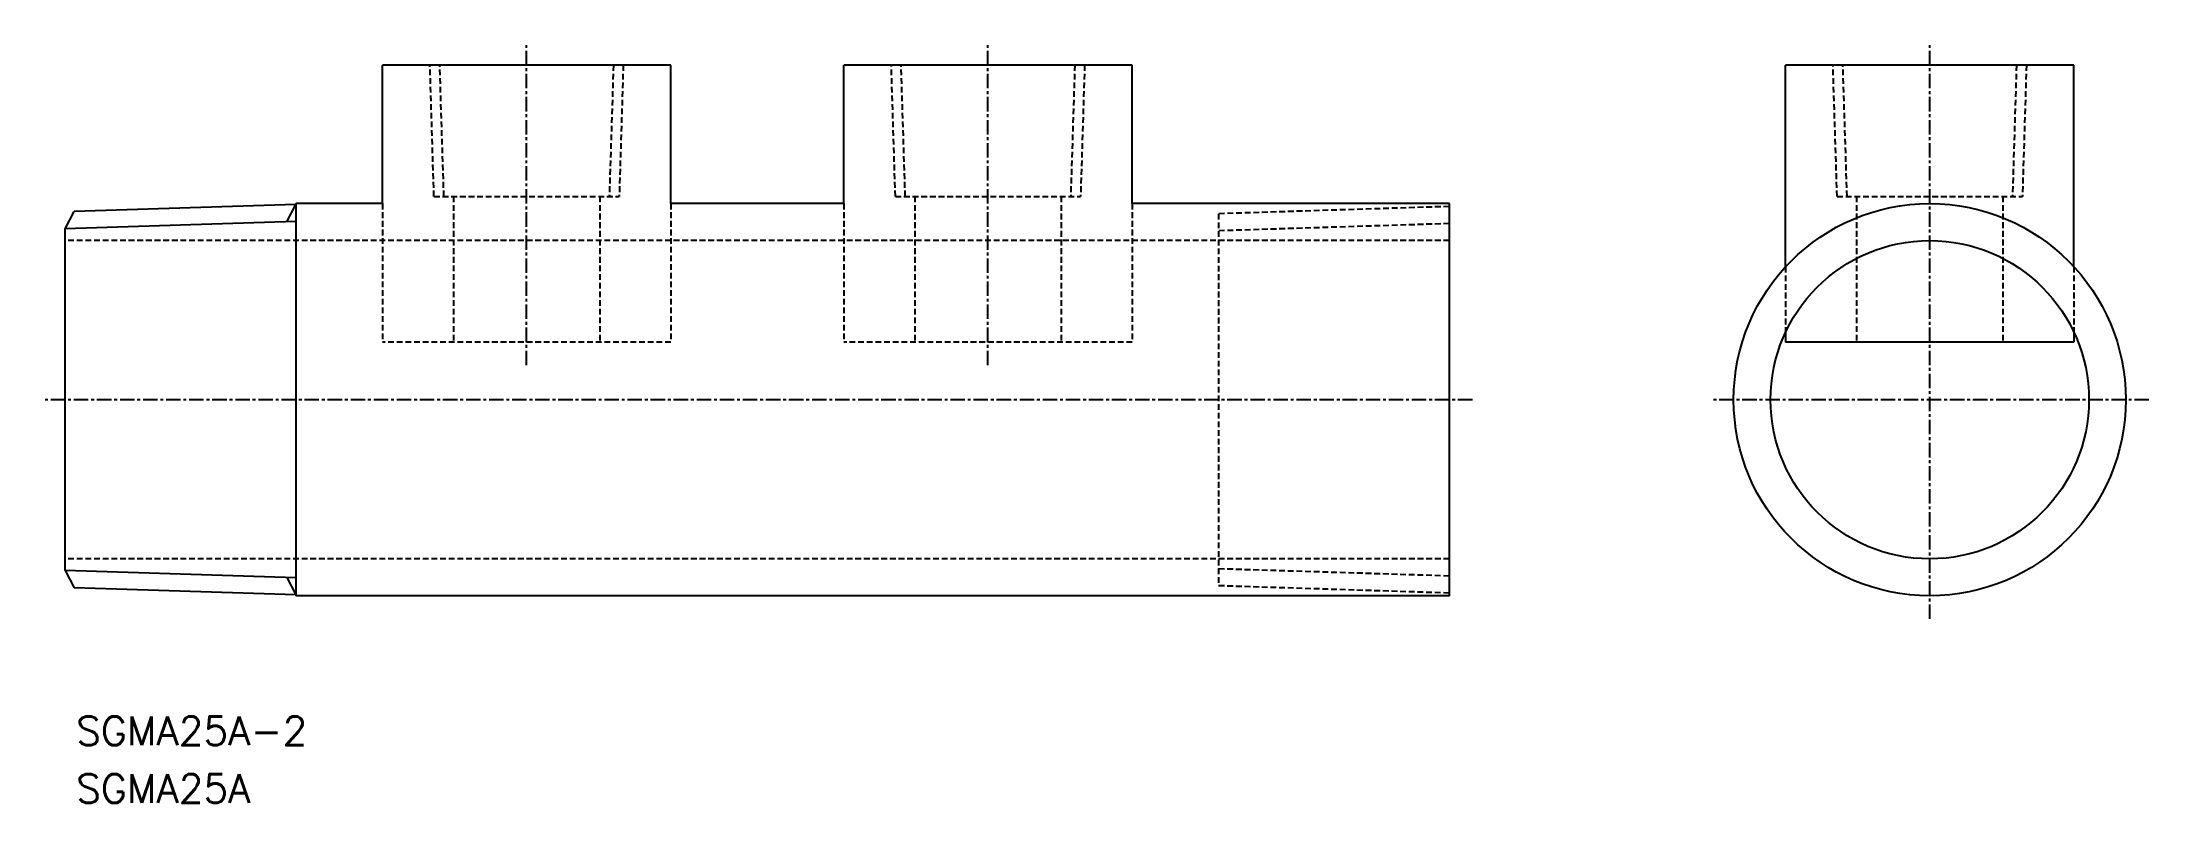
# Model space of a CAD drawing. Extents: x 60 to 243, y 76 to 142.
import ezdxf
from ezdxf.enums import TextEntityAlignment as Align

# ---------------------------------------------------------------- set-up
doc = ezdxf.new("R2010")
doc.units = 0
doc.linetypes.add('CENTER', pattern=[2, 1.25, -0.25, 0.25, -0.25])
doc.linetypes.add('DASHED', pattern=[0.75, 0.5, -0.25])
doc.layers.get('0').update_dxf_attribs({"linetype": 'CONTINUOUS'})
doc.layers.add('CENTER', color=1, linetype='CENTER')
doc.styles.get("Standard").update_dxf_attribs({"font": 'txt.shx', "bigfont": 'extfont.shx'})

msp = doc.modelspace()

# ---------------------------------------------------------------- linework, layer by layer
for p, q in [((89.78, 127.87), (89.78, 139.87)), ((114.78, 139.87), (89.78, 139.87)), ((114.78, 127.87), (114.78, 139.87)), ((154.78, 139.87), (129.78, 139.87)), ((129.78, 127.87), (129.78, 139.87)), ((154.78, 127.87), (154.78, 139.87)), ((211.43, 122.4), (211.43, 139.87)), ((236.43, 139.87), (211.43, 139.87)), ((236.43, 122.4), (236.43, 139.87)), ((89.78, 127.87), (82.28, 127.87)), ((82.28, 127.87), (82.28, 93.87)), ((129.78, 127.87), (114.78, 127.87)), ((182.28, 127.87), (154.78, 127.87)), ((182.28, 93.87), (182.28, 127.87)), ((62.28, 125.69), (63.06, 127.2)), ((82.28, 127.8), (63.06, 127.2)), ((62.28, 96.05), (62.28, 125.69)), ((62.28, 96.05), (63.06, 94.55)), ((82.28, 93.95), (63.06, 94.55)), ((182.28, 93.87), (82.28, 93.87))]:
    msp.add_line(p, q)
at = {"color": 3, "linetype": 'DASHED'}
for p, q in [((94.25, 128.5), (93.9, 139.87)), ((95.11, 128.5), (94.75, 139.87)), ((109.81, 139.87), (109.45, 128.5)), ((110.66, 139.87), (110.31, 128.5)), ((134.25, 128.5), (133.9, 139.87)), ((135.11, 128.5), (134.75, 139.87)), ((149.81, 139.87), (149.45, 128.5)), ((150.66, 139.87), (150.31, 128.5)), ((215.9, 128.5), (215.54, 139.87)), ((216.76, 128.5), (216.4, 139.87)), ((231.45, 139.87), (231.1, 128.5)), ((232.31, 139.87), (231.96, 128.5)), ((89.78, 127.87), (89.78, 115.87)), ((94.25, 128.5), (110.31, 128.5)), ((95.93, 128.5), (95.93, 115.87)), ((108.63, 128.5), (108.63, 115.87)), ((114.78, 127.87), (114.78, 115.87)), ((129.78, 127.87), (129.78, 115.87)), ((134.25, 128.5), (150.31, 128.5)), ((135.93, 128.5), (135.93, 115.87)), ((148.63, 128.5), (148.63, 115.87)), ((154.78, 127.87), (154.78, 115.87)), ((215.9, 128.5), (231.96, 128.5)), ((217.58, 128.5), (217.58, 115.87)), ((230.28, 128.5), (230.28, 115.87)), ((182.28, 127.62), (162.28, 126.99)), ((162.28, 126.99), (162.28, 94.76)), ((182.28, 126.14), (162.28, 125.51)), ((182.28, 124.67), (62.28, 124.67)), ((211.43, 122.4), (211.43, 116.72)), ((236.43, 122.4), (236.43, 116.72)), ((114.78, 115.87), (89.78, 115.87)), ((154.78, 115.87), (129.78, 115.87)), ((182.28, 97.07), (62.28, 97.07)), ((162.28, 96.23), (182.28, 95.61)), ((162.28, 94.76), (182.28, 94.13))]:
    msp.add_line(p, q, dxfattribs=at)
at = {"color": 3}
for p, q in [((82.28, 126.32), (62.28, 125.69)), ((81.5, 126.29), (82.28, 127.8)), ((82.28, 95.43), (62.28, 96.05)), ((81.5, 95.45), (82.28, 93.95))]:
    msp.add_line(p, q, dxfattribs=at)
at = {"color": 7, "linetype": 'CONTINUOUS'}
for p, q in [((211.43, 116.72), (211.43, 115.87)), ((236.43, 115.87), (211.43, 115.87)), ((236.43, 116.72), (236.43, 115.87))]:
    msp.add_line(p, q, dxfattribs=at)
msp.add_circle((223.93, 110.87), 17)
msp.add_circle((223.93, 110.87), 13.8, dxfattribs=at)
at = {"layer": 'CENTER', "linetype": 'CENTER'}
for p, q in [((102.28, 113.87), (102.28, 141.87)), ((142.28, 113.87), (142.28, 141.87)), ((223.93, 91.87), (223.93, 141.87)), ((184.28, 110.87), (60.28, 110.87)), ((242.93, 110.87), (204.93, 110.87))]:
    msp.add_line(p, q, dxfattribs=at)

# ---------------------------------------------------------------- texts
at = {"color": 7, "linetype": 'CONTINUOUS'}
for s, p in [('SGMA25A-2', (63.23, 82.16)), ('SGMA25A', (63.23, 77.16))]:
    msp.add_text(s, height=2.5, dxfattribs=at).set_placement(p, align=Align.MIDDLE_LEFT)

doc.saveas('drawing.dxf')
